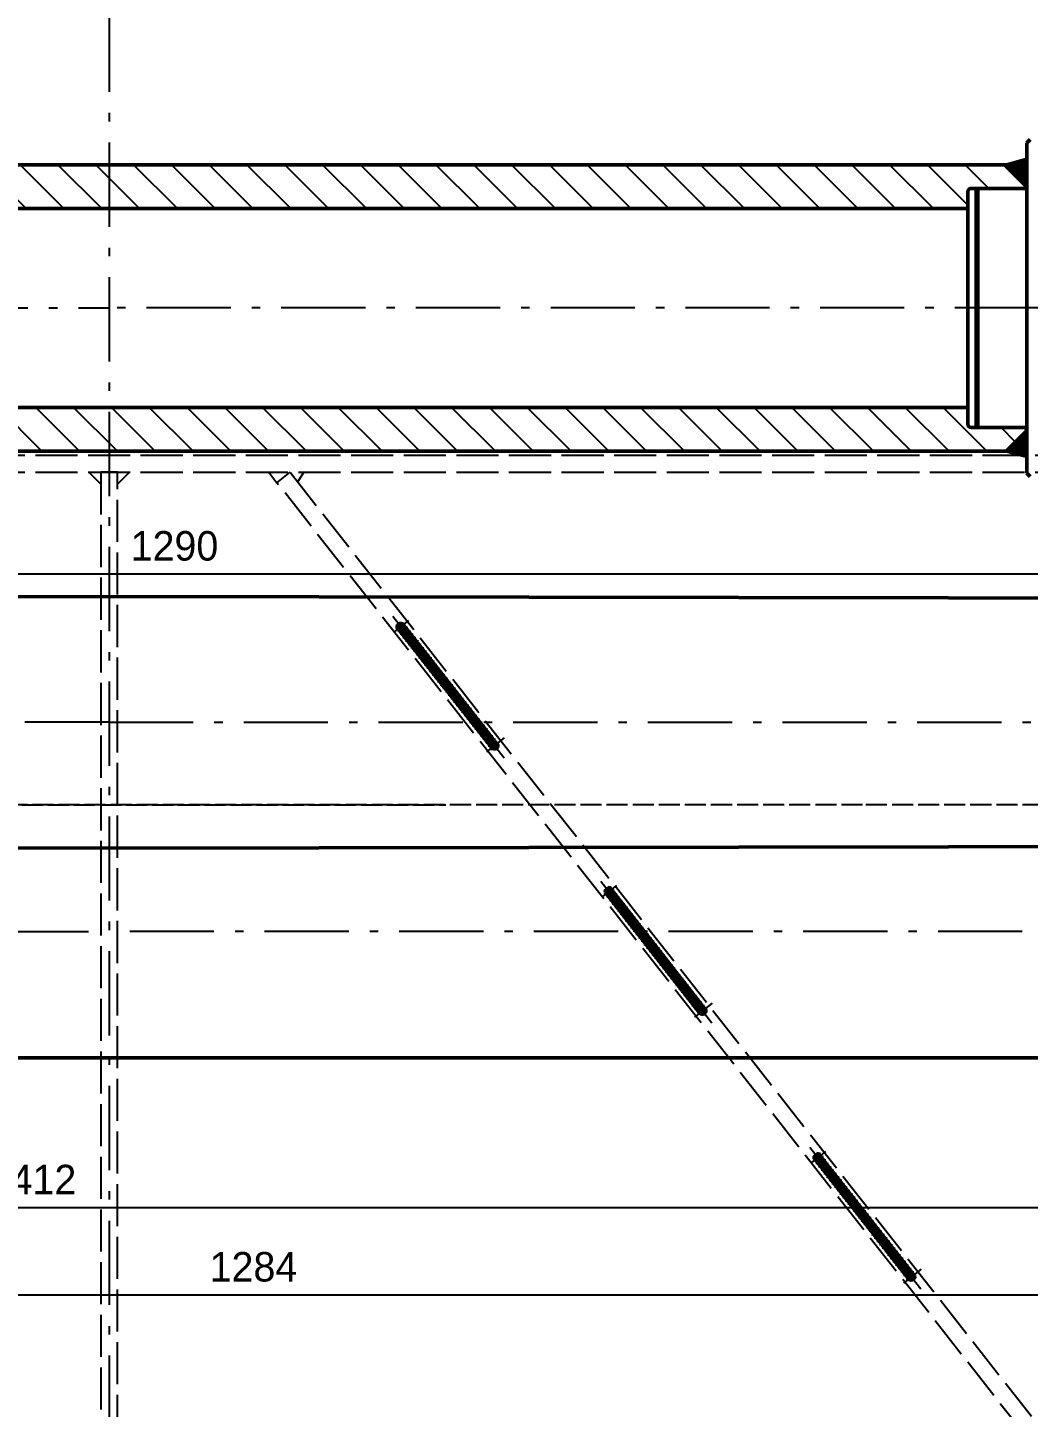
# Model space of a CAD drawing. Extents: x 0 to 5945, y 0 to 4205.
# Drawn here: x 1148 to 1743, y 1536 to 2355 of the extents above; entities that cross this region are included whole.
import ezdxf

# ---------------------------------------------------------------- set-up
doc = ezdxf.new("R2010")
doc.units = 0
doc.header["$LTSCALE"] = 5
for name, pattern in [('CENTER', [16, 10, -2.5, 1, -2.5]), ('DASHED', [6.25, 5, -1.25]), ('DASHED2', [3.1, 2.5, -0.6])]:
    doc.linetypes.add(name, pattern=pattern)
doc.layers.get('0').update_dxf_attribs({"color": 4, "linetype": 'CONTINUOUS', "lineweight": 50})
doc.layers.get('Defpoints').update_dxf_attribs({"linetype": 'CONTINUOUS'})
for name, color, linetype, lineweight in [('1', 4, 'CONTINUOUS', 50), ('3', 7, 'DASHED', 25), ('3A', 7, 'DASHED2', 25), ('4', 7, 'CONTINUOUS', 25), ('5', 7, 'CONTINUOUS', 25), ('7', 2, 'CENTER', 25), ('8', 7, 'CONTINUOUS', 25)]:
    doc.layers.add(name, color=color, linetype=linetype, lineweight=lineweight)
doc.styles.get("Standard").update_dxf_attribs({"font": 'bgdx.shx', "bigfont": 'bghzdx.shx'})
doc.dimstyles.new('GEN-ISO', dxfattribs={"dimscale": 5, "dimtxt": 3.5, "dimasz": 3.5, "dimexe": 2, "dimexo": 0, "dimgap": 1.6, "dimtad": 1, "dimdec": 3, "dimzin": 9, "dimdsep": 46, "dimtxsty": 'Standard', "dimcen": 0, "dimclrd": 256, "dimclre": 256, "dimclrt": 3, "dimadec": 0, "dimazin": 2, "dimtp": 0.1, "dimtm": 0.1, "dimtfac": 0.71, "dimtdec": 3, "dimtmove": 0, "dimatfit": 3, "dimfxl": 0, "dimtzin": 9, "dimlwd": -1, "dimlwe": -1, "dimarcsym": 0})

# ---------------------------------------------------------------- blocks, each defined once
blk = doc.blocks.new('*D10')
at = {"layer": '5'}
for p, q in [((1838.8, 1627.11), (1838.8, 1593.09)), ((554.8, 1615.46), (554.8, 1593.09)), ((1821.3, 1603.09), (572.3, 1603.09))]:
    blk.add_line(p, q, dxfattribs=at)
for points in [[(572.3, 1606.01), (572.3, 1600.17), (554.8, 1603.09)], [(1821.3, 1606.01), (1821.3, 1600.17), (1838.8, 1603.09)]]:
    blk.add_solid(points, dxfattribs=at)
at = {"layer": 'Defpoints', "color": 0}
for p in [(1838.8, 1627.11), (554.8, 1615.46), (554.8, 1603.09)]:
    blk.add_point(p, dxfattribs=at)
at = {"layer": '5', "color": 3, "insert": (1282.54, 1619.84), "char_height": 17.5, "attachment_point": 5}
blk.add_mtext('1284', dxfattribs=at)
blk = doc.blocks.new('*D18')
at = {"layer": '5'}
for p, q in [((551.8, 2037.72), (551.8, 2020.98)), ((1841.8, 2037.72), (1841.8, 2020.98)), ((1824.3, 2030.98), (569.3, 2030.98))]:
    blk.add_line(p, q, dxfattribs=at)
for points in [[(569.3, 2033.9), (569.3, 2028.07), (551.8, 2030.98)], [(1824.3, 2033.9), (1824.3, 2028.07), (1841.8, 2030.98)]]:
    blk.add_solid(points, dxfattribs=at)
at = {"layer": 'Defpoints', "color": 0}
for p in [(551.8, 2037.72), (1841.8, 2037.72), (551.8, 2030.98)]:
    blk.add_point(p, dxfattribs=at)
at = {"layer": '5', "color": 3, "insert": (1235.64, 2047.73), "char_height": 17.5, "attachment_point": 5}
blk.add_mtext('1290', dxfattribs=at)
blk = doc.blocks.new('*D24')
at = {"layer": '5'}
for p, q in [((490.8, 1647.86), (490.8, 1664.98)), ((1902.8, 1647.86), (1902.8, 1664.98)), ((1885.3, 1654.98), (508.3, 1654.98))]:
    blk.add_line(p, q, dxfattribs=at)
for points in [[(508.3, 1657.9), (508.3, 1652.07), (490.8, 1654.98)], [(1885.3, 1657.9), (1885.3, 1652.07), (1902.8, 1654.98)]]:
    blk.add_solid(points, dxfattribs=at)
at = {"layer": 'Defpoints', "color": 0}
for p in [(490.8, 1654.98), (490.8, 1647.86), (1902.8, 1647.86)]:
    blk.add_point(p, dxfattribs=at)
at = {"layer": '5', "color": 3, "insert": (1151.31, 1671.73), "char_height": 17.5, "attachment_point": 5}
blk.add_mtext('1412', dxfattribs=at)
blk = doc.blocks.new('*X272')
at = {"layer": '8', "lineweight": 50}
for p, q in [((-2.68, 7), (-2.9, 7)), ((-2.9, 5.25), (-0.93, 5.25)), ((0.82, 3.5), (-2.9, 3.5)), ((-2.9, 1.75), (2.57, 1.75)), ((4.32, 0), (-2.9, 0)), ((-2.9, -1.75), (6.07, -1.75)), ((7.82, -3.5), (-2.9, -3.5)), ((-2.9, -5.25), (7.34, -5.25)), ((0.81, -7), (-2.9, -7))]:
    blk.add_line(p, q, dxfattribs=at)
blk = doc.blocks.new('*X273')
at = {"layer": '8', "lineweight": 50}
for p, q in [((-1.08, 7), (-2.89, 7)), ((-2.89, 5.25), (5.45, 5.25)), ((8.34, 3.5), (-2.89, 3.5)), ((-2.89, 1.75), (6.59, 1.75)), ((4.84, 0), (-2.89, 0)), ((-2.89, -1.75), (3.09, -1.75)), ((1.34, -3.5), (-2.89, -3.5)), ((-2.89, -5.25), (-0.41, -5.25)), ((-2.16, -7), (-2.89, -7))]:
    blk.add_line(p, q, dxfattribs=at)
blk = doc.blocks.new('22107628-Sst')
at = {"layer": '8'}
h = blk.add_hatch(dxfattribs=at)
h.set_pattern_fill('ANSI31', color=256, scale=5, style=0)
h.set_pattern_definition([(45, (-1782.478, -2181.042), (-11.22532, 11.22532), [])])
h.paths.add_polyline_path([(614, 85), (602, 73), (602, 72), (603, 71), (635, 71, -0.414214), (637, 69), (637, 59), (1147, 59), (1657, 59), (1657, 69, -0.414214), (1659, 71), (1691, 71), (1692, 72), (1692, 80.35), (1692, 85), (1147, 85)])
h.paths.add_polyline_path([(1147, -85), (1692, -85), (1692, -80.35), (1692, -72), (1691, -71), (1659, -71, -0.414214), (1657, -69), (1657, -59), (1147, -59), (637, -59), (637, -69, -0.414214), (635, -71), (603, -71), (602, -72), (602, -73), (614, -85)])
at = {"layer": '1'}
for p, q in [((600, 100), (602, 98)), ((602, 98), (602, 71.6)), ((602, 73.85), (602, -72)), ((602.6, 71), (631, 71)), ((631, -71), (631, 71)), ((631, 71), (632, 70)), ((632, 70), (632, -70)), ((637, 60.74), (637, -65.89)), ((602, -71.6), (602, -98)), ((631, -71), (602.6, -71)), ((632, -70), (631, -71)), ((602, -98), (600, -100))]:
    blk.add_line(p, q, dxfattribs=at)
at = {"layer": '1', "flags": 128}
for points in [[(602, 73), (614, 85), (602, 88.22)], [(602, -73), (614, -85), (602, -88.22)]]:
    blk.add_lwpolyline(points, dxfattribs=at)
for points in [[(1147, 59), (637, 59), (637, 69, 0.414214), (635, 71), (603, 71), (602, 72), (602, 80.35), (602, 85), (1147, 85)], [(1147, 59), (1657, 59), (1657, 69, -0.414214), (1659, 71), (1691, 71), (1692, 72), (1692, 80.35), (1692, 85), (1147, 85)], [(1147, -59), (637, -59), (637, -69, -0.414214), (635, -71), (603, -71), (602, -72), (602, -80.35), (602, -85), (1147, -85)], [(1147, -59), (1657, -59), (1657, -69, 0.414214), (1659, -71), (1691, -71), (1692, -72), (1692, -80.35), (1692, -85), (1147, -85)]]:
    blk.add_lwpolyline(points, format="xyb", dxfattribs=at)
at = {"layer": '1'}
for centre, start, end in [((602.6, 71.6), 180, 270), ((602.6, -71.6), 90, 180)]:
    blk.add_arc(centre, 0.6, start, end, dxfattribs=at)
at = {"layer": '7'}
for p in [(194.73, 0), (1885.22, 0)]:
    blk.add_line(p, (1147, 0), dxfattribs=at)
at = {"layer": '8'}
for name, p in [('*X273', (604.89, 80.73)), ('*X272', (604.9, -80.22))]:
    blk.add_blockref(name, p, dxfattribs=at)
blk = doc.blocks.new('22107569-St')
blk.add_blockref('22107628-Sst', (-1147, -0.73))
blk = doc.blocks.new('22107671-V1')
at = {"layer": '1'}
for points in [[(-620, 0), (-620, -72), (-617, -75), (-454.88, -75), (200, -75)], [(620, -51), (620, -72), (617, -75), (454.88, -75), (-200, -75)]]:
    blk.add_lwpolyline(points, dxfattribs=at)
at = {"layer": '3A'}
for points in [[(-620, 53.59), (-620, 72), (-617, 75), (-447.46, 75), (200, 75)], [(620, 53.59), (620, 71.77), (617, 74.77), (454.88, 75), (-200, 75)]]:
    blk.add_lwpolyline(points, dxfattribs=at)
at = {"layer": '7', "flags": 128}
for points in [[(-622.3, 0), (-597.3, 0), (0, 0)], [(622.3, 0), (597.3, 0), (0, 0)]]:
    blk.add_lwpolyline(points, dxfattribs=at)
blk = doc.blocks.new('22107675-V')
at = {"layer": '1'}
for points in [[(0, 74.67), (-498.57, 73.85), (-617, 73.51), (-620, 70.51), (-620, 0)], [(0, 74.67), (498.57, 73.85), (617, 73.51), (620, 70.51), (620, 0)], [(0, -74.67), (-498.57, -73.85), (-617, -73.51), (-620, -70.51), (-620, 0)], [(0, -74.67), (498.57, -73.85), (617, -73.51), (620, -70.51), (620, 0)]]:
    blk.add_lwpolyline(points, dxfattribs=at)
at = {"layer": '7'}
for q in [(-688.69, 0), (688.69, 0)]:
    blk.add_line((0, 0), q, dxfattribs=at)
blk = doc.blocks.new('22107563B1-S1')
at = {"layer": '3'}
for p, q in [((-700, -1503.5), (700, -1503.5)), ((700, -1513.5), (-700, -1513.5)), ((-107.59, -1513.5), (-622, -2168.12)), ((-112, -1519.12), (-115.57, -1513.41)), ((-99.72, -1519.68), (-107.59, -1513.5)), ((-94.87, -1513.5), (-99.72, -1519.68)), ((-5, -1520.57), (-12.07, -1513.5)), ((-5, -2273.5), (-5, -1513.5)), ((-5, -1513.5), (5, -1513.5)), ((5, -1520.57), (12.07, -1513.5)), ((5, -1513.5), (5, -2273.5)), ((-622, -2184.26), (-99.72, -1519.68))]:
    blk.add_line(p, q, dxfattribs=at)
at = {"layer": '4'}
for p, q in [((-175.1, -1603.51), (-230.74, -1674.25)), ((-226.83, -1677.33), (-171.18, -1606.59)), ((-298.7, -1760.8), (-354.22, -1831.64)), ((-350.3, -1834.71), (-294.78, -1763.88)), ((-422.8, -1918.71), (-478.35, -1989.53)), ((-474.43, -1992.6), (-418.88, -1921.79))]:
    blk.add_line(p, q, dxfattribs=at)
for centre, start, end in [((-173.14, -1605.05), 321.80885, 141.80679), ((-228.79, -1675.79), 141.80679, 321.80885), ((-296.74, -1762.34), 321.91401, 141.91195), ((-352.26, -1833.18), 141.91195, 321.91402), ((-420.84, -1920.25), 321.88936, 141.8873), ((-476.39, -1991.06), 141.88729, 321.88406)]:
    blk.add_arc(centre, 2.49, start, end, dxfattribs=at)
at = {"layer": '7'}
for p, q in [((0, -117.7), (0, -2420.88)), ((-234.58, -1683.13), (-168.44, -1599.06)), ((-177.83, -1601.37), (-169.46, -1607.95)), ((-234.64, -1671.19), (-224.18, -1679.42)), ((-358.04, -1840.53), (-292.05, -1756.34)), ((-301.44, -1758.66), (-293.06, -1765.23)), ((-358.12, -1828.59), (-347.64, -1836.8)), ((-482.17, -1998.42), (-416.15, -1914.25)), ((-425.53, -1916.57), (-417.16, -1923.14)), ((-482.25, -1986.47), (-471.77, -1994.69))]:
    blk.add_line(p, q, dxfattribs=at)
at = {"layer": '8', "lineweight": 50}
for p, q in [((-177.16, -1606.14), (-170.65, -1605.16)), ((-171.22, -1603.47), (-175.58, -1604.13)), ((-183.49, -1614.18), (-176.29, -1613.09)), ((-174.71, -1611.08), (-181.91, -1612.17)), ((-180.32, -1610.16), (-173.13, -1609.07)), ((-171.55, -1607.06), (-178.74, -1608.15)), ((-189.81, -1622.22), (-182.62, -1621.13)), ((-181.04, -1619.12), (-188.23, -1620.21)), ((-186.65, -1618.2), (-179.46, -1617.11)), ((-177.87, -1615.1), (-185.07, -1616.19)), ((-196.13, -1630.25), (-188.94, -1629.17)), ((-187.36, -1627.16), (-194.55, -1628.24)), ((-192.97, -1626.24), (-185.78, -1625.15)), ((-184.2, -1623.14), (-191.39, -1624.23)), ((-202.45, -1638.29), (-195.26, -1637.2)), ((-193.68, -1635.19), (-200.87, -1636.28)), ((-199.29, -1634.27), (-192.1, -1633.18)), ((-190.52, -1631.17), (-197.71, -1632.26)), ((-208.78, -1646.33), (-201.58, -1645.24)), ((-200, -1643.23), (-207.2, -1644.32)), ((-205.62, -1642.31), (-198.42, -1641.22)), ((-196.84, -1639.21), (-204.03, -1640.3)), ((-215.1, -1654.36), (-207.91, -1653.28)), ((-206.33, -1651.27), (-213.52, -1652.35)), ((-211.94, -1650.35), (-204.75, -1649.26)), ((-203.17, -1647.25), (-210.36, -1648.34)), ((-221.42, -1662.4), (-214.23, -1661.31)), ((-212.65, -1659.3), (-219.84, -1660.39)), ((-218.26, -1658.38), (-211.07, -1657.29)), ((-209.49, -1655.28), (-216.68, -1656.37)), ((-227.74, -1670.44), (-220.55, -1669.35)), ((-218.97, -1667.34), (-226.16, -1668.43)), ((-224.58, -1666.42), (-217.39, -1665.33)), ((-215.81, -1663.32), (-223, -1664.41)), ((-225.29, -1675.38), (-231.23, -1676.27)), ((-230.89, -1674.45), (-223.71, -1673.37)), ((-230.14, -1677.88), (-226.88, -1677.39)), ((-222.13, -1671.36), (-229.33, -1672.45)), ((-297.9, -1760.14), (-296.29, -1759.89)), ((-304.52, -1768.23), (-297.33, -1767.13)), ((-295.76, -1765.12), (-302.95, -1766.22)), ((-301.37, -1764.21), (-294.38, -1763.14)), ((-294.45, -1761.38), (-299.79, -1762.2)), ((-310.83, -1776.28), (-303.64, -1775.18)), ((-302.07, -1773.17), (-309.26, -1774.27)), ((-307.68, -1772.26), (-300.49, -1771.16)), ((-298.91, -1769.14), (-306.1, -1770.25)), ((-311.53, -1785.24), (-318.72, -1786.34)), ((-317.14, -1784.33), (-309.95, -1783.23)), ((-308.37, -1781.22), (-315.56, -1782.32)), ((-313.99, -1780.31), (-306.8, -1779.2)), ((-305.22, -1777.19), (-312.41, -1778.29)), ((-317.84, -1793.29), (-325.03, -1794.39)), ((-323.45, -1792.38), (-316.26, -1791.28)), ((-314.68, -1789.26), (-321.87, -1790.37)), ((-320.29, -1788.35), (-313.1, -1787.25)), ((-324.14, -1801.34), (-331.33, -1802.44)), ((-329.76, -1800.43), (-322.57, -1799.32)), ((-320.99, -1797.31), (-328.18, -1798.41)), ((-326.6, -1796.4), (-319.41, -1795.3)), ((-330.45, -1809.39), (-337.64, -1810.49)), ((-336.06, -1808.48), (-328.87, -1807.37)), ((-327.3, -1805.36), (-334.49, -1806.46)), ((-332.91, -1804.45), (-325.72, -1803.35)), ((-336.76, -1817.43), (-343.95, -1818.54)), ((-342.37, -1816.52), (-335.18, -1815.42)), ((-333.61, -1813.41), (-340.8, -1814.51)), ((-339.22, -1812.5), (-332.03, -1811.4)), ((-343.07, -1825.48), (-350.26, -1826.58)), ((-348.68, -1824.57), (-341.49, -1823.47)), ((-339.91, -1821.46), (-347.1, -1822.56)), ((-345.53, -1820.55), (-338.34, -1819.45)), ((-354.68, -1832.57), (-347.8, -1831.52)), ((-349.38, -1833.53), (-354.48, -1834.31)), ((-346.22, -1829.51), (-353.41, -1830.61)), ((-351.83, -1828.6), (-344.64, -1827.49)), ((-419.97, -1923.17), (-427.16, -1924.27)), ((-425.58, -1922.26), (-418.53, -1921.18)), ((-418.5, -1919.41), (-424, -1920.25)), ((-422.27, -1918.21), (-420.09, -1917.88)), ((-426.28, -1931.22), (-433.47, -1932.32)), ((-431.89, -1930.31), (-424.7, -1929.21)), ((-423.12, -1927.2), (-430.31, -1928.29)), ((-428.74, -1926.28), (-421.55, -1925.18)), ((-432.59, -1939.26), (-439.78, -1940.36)), ((-438.2, -1938.35), (-431.01, -1937.25)), ((-429.44, -1935.24), (-436.63, -1936.34)), ((-435.05, -1934.33), (-427.86, -1933.23)), ((-438.9, -1947.31), (-446.09, -1948.41)), ((-444.52, -1946.4), (-437.32, -1945.3)), ((-435.75, -1943.29), (-442.94, -1944.39)), ((-441.36, -1942.37), (-434.17, -1941.28)), ((-445.21, -1955.36), (-452.4, -1956.45)), ((-450.83, -1954.44), (-443.64, -1953.34)), ((-442.06, -1951.33), (-449.25, -1952.43)), ((-447.67, -1950.42), (-440.48, -1949.32)), ((-460.29, -1966.51), (-453.1, -1965.41)), ((-451.53, -1963.4), (-458.72, -1964.5)), ((-457.14, -1962.49), (-449.95, -1961.39)), ((-448.37, -1959.38), (-455.56, -1960.48)), ((-453.98, -1958.47), (-446.79, -1957.37)), ((-466.6, -1974.56), (-459.41, -1973.46)), ((-457.84, -1971.45), (-465.03, -1972.55)), ((-463.45, -1970.53), (-456.26, -1969.43)), ((-454.68, -1967.42), (-461.87, -1968.52)), ((-472.92, -1982.6), (-465.73, -1981.5)), ((-464.15, -1979.49), (-471.34, -1980.59)), ((-469.76, -1978.58), (-462.57, -1977.48)), ((-460.99, -1975.47), (-468.18, -1976.57)), ((-478.83, -1990.59), (-472.04, -1989.55)), ((-470.46, -1987.54), (-477.65, -1988.64)), ((-476.07, -1986.62), (-468.88, -1985.53)), ((-467.3, -1983.51), (-474.49, -1984.61)), ((-473.62, -1991.56), (-478.54, -1992.31))]:
    blk.add_line(p, q, dxfattribs=at)
for name, p in [('22107569-St', (0, -1415.22)), ('22107675-V', (0, -1661.86)), ('22107671-V1', (0, -1785.95))]:
    blk.add_blockref(name, p)

msp = doc.modelspace()

# ---------------------------------------------------------------- block references
at = {"xscale": -1}
msp.add_blockref('22107563B1-S1', (1196.7995, 3605), dxfattribs=at)

# ---------------------------------------------------------------- dimensions: what is measured, and where the dimension line sits
at = {"layer": '5'}
for base, p1, p2, picture, middle in [((551.7993, 2030.9829), (1841.7999, 2037.7207), (551.7993, 2037.7207), '*D18', (1235.6445, 2030.9829)), ((490.7993, 1654.9818), (1902.7999, 1647.8612), (490.7993, 1647.8612), '*D24', (1151.3102, 1654.9818)), ((554.7992, 1603.0906), (1838.8001, 1627.1087), (554.7992, 1615.4631), '*D10', (1282.5434, 1603.0906))]:
    dim = msp.add_linear_dim(base=base, p1=p1, p2=p2, angle=180, dimstyle='GEN-ISO', override={"dimdec": 2, "dimpost": '<>'}, dxfattribs=at)
    dim.commit()
    dim.dimension.update_dxf_attribs({"geometry": picture, "text_midpoint": middle, "dimtype": 160})

doc.saveas('drawing.dxf')
